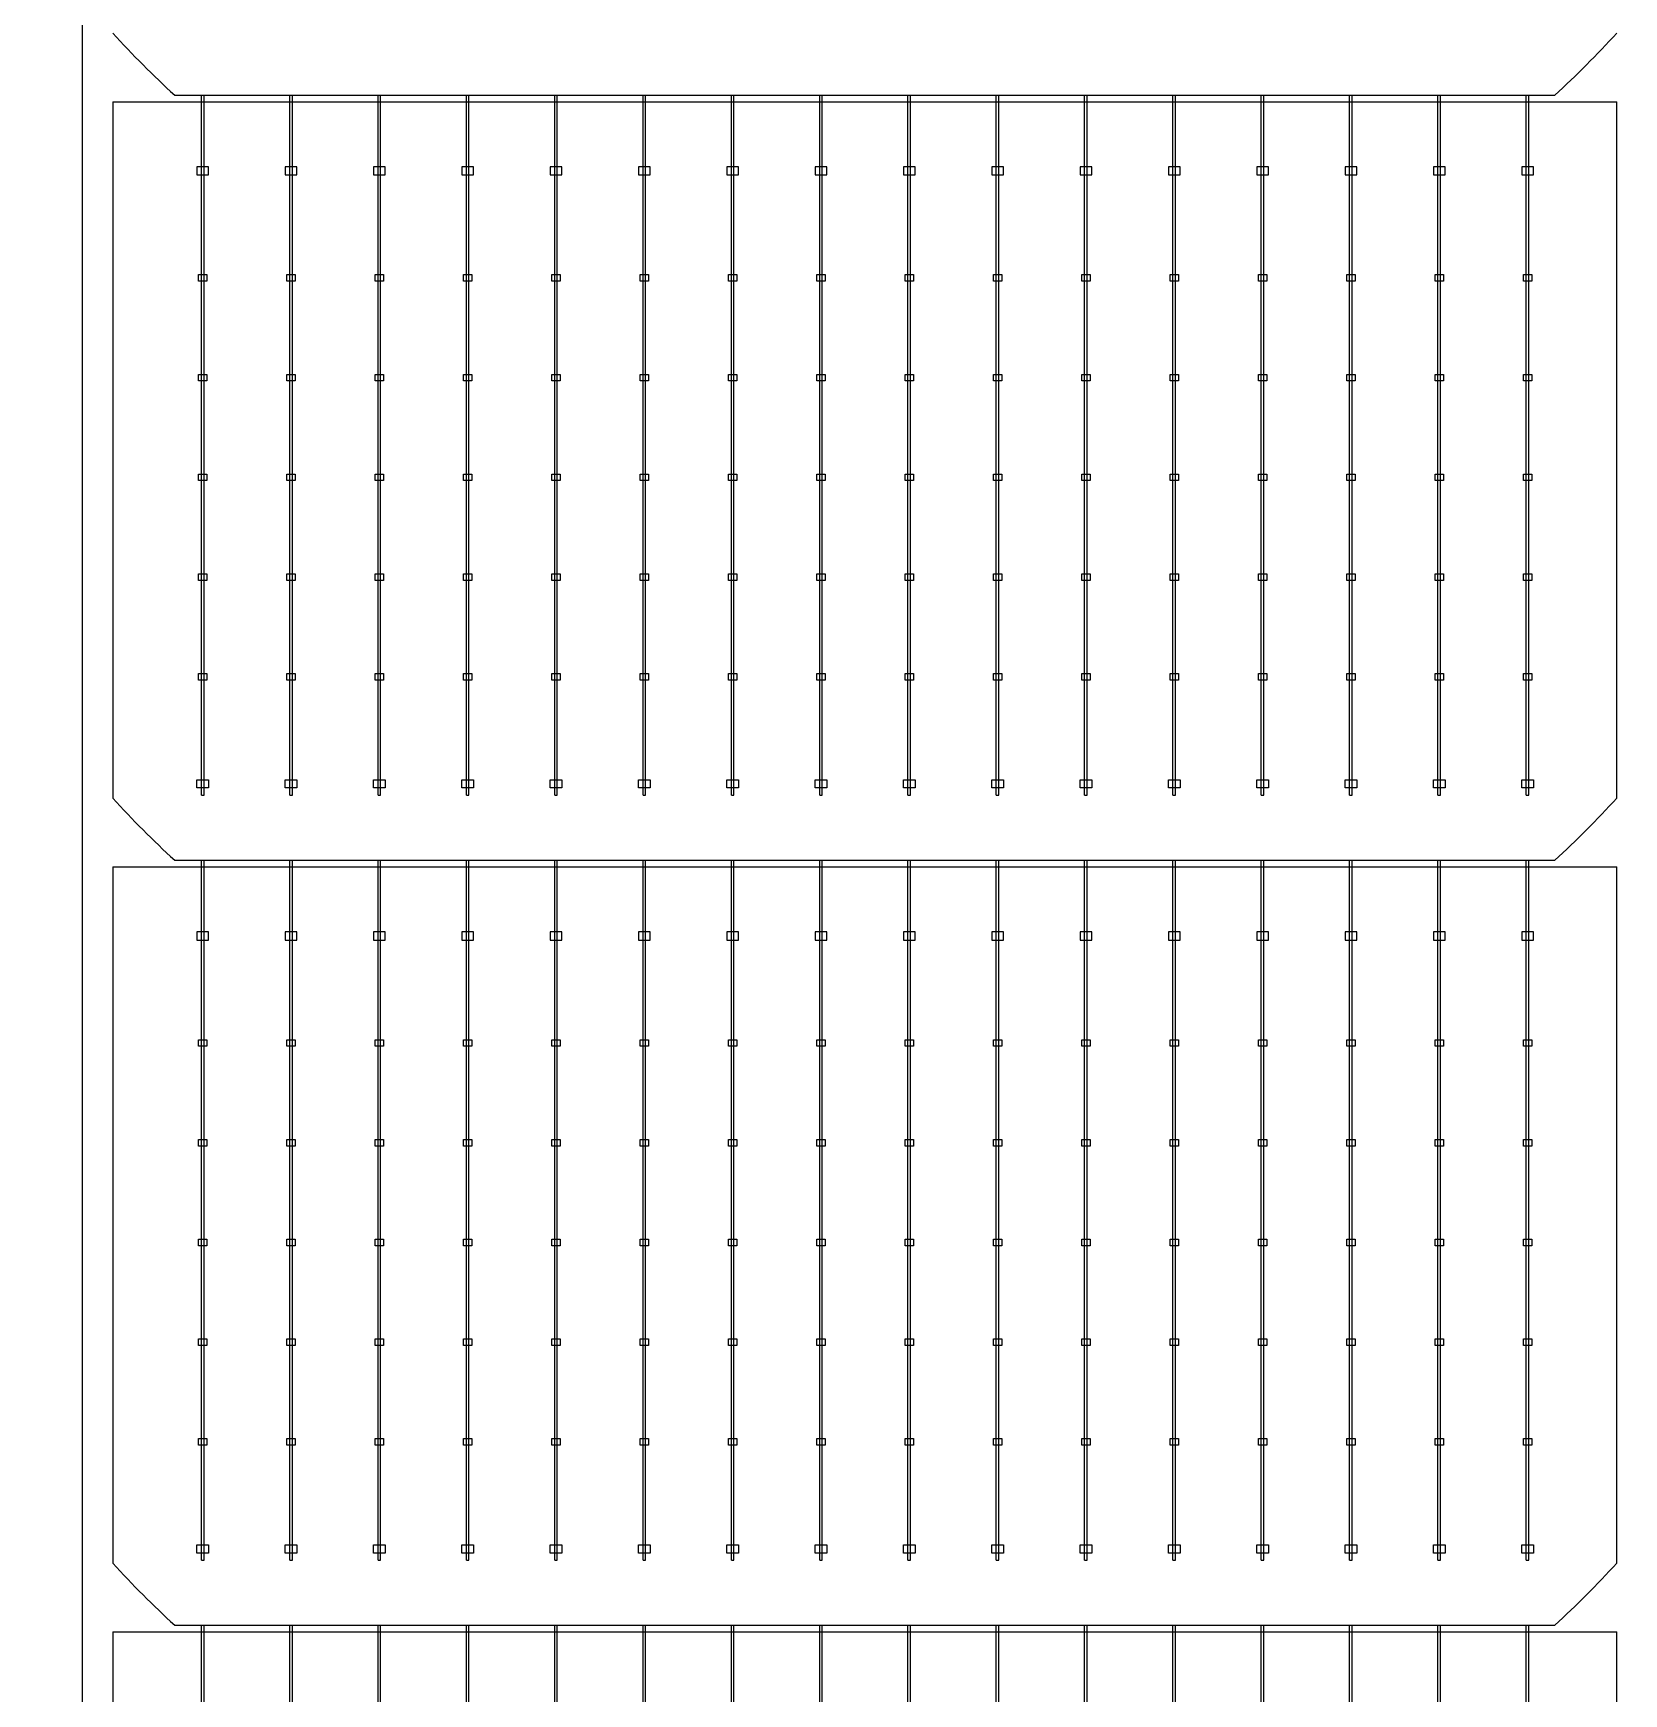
# Model space of a CAD drawing. Header units: millimetres. Extents: x 10297564 to 11610295, y -9287743 to -8409454.
# Drawn here: x 10666944 to 10668490, y -9192347 to -9190734 of the extents above; entities that cross this region are included whole.
import ezdxf

# ---------------------------------------------------------------- set-up
doc = ezdxf.new("R2010")
doc.units = ezdxf.units.MM
doc.header["$LTSCALE"] = 100
doc.layers.add('TEXTLINE', color=1, linetype='Continuous')

# ---------------------------------------------------------------- blocks, each defined once
blk = doc.blocks.new('635W')
for p, q in [((10686106.06, -10024551.26), (10686106.06, -10024466.46)), ((10686106.38, -10024551.26), (10686106.38, -10024466.46)), ((10686116.76, -10024551.26), (10686116.76, -10024466.46)), ((10686117.08, -10024551.26), (10686117.08, -10024466.46)), ((10686127.46, -10024551.26), (10686127.46, -10024466.46)), ((10686127.78, -10024551.26), (10686127.78, -10024466.46)), ((10686138.16, -10024551.26), (10686138.16, -10024466.46)), ((10686138.48, -10024551.26), (10686138.48, -10024466.46)), ((10686148.86, -10024551.26), (10686148.86, -10024466.46)), ((10686149.18, -10024551.26), (10686149.18, -10024466.46)), ((10686159.56, -10024551.26), (10686159.56, -10024466.46)), ((10686159.88, -10024551.26), (10686159.88, -10024466.46)), ((10686170.26, -10024551.26), (10686170.26, -10024466.46)), ((10686170.58, -10024551.26), (10686170.58, -10024466.46)), ((10686180.96, -10024551.26), (10686180.96, -10024466.46)), ((10686181.28, -10024551.26), (10686181.28, -10024466.46)), ((10686191.66, -10024551.26), (10686191.66, -10024466.46)), ((10686191.98, -10024551.26), (10686191.98, -10024466.46)), ((10686202.36, -10024551.26), (10686202.36, -10024466.46)), ((10686202.68, -10024551.26), (10686202.68, -10024466.46)), ((10686213.06, -10024551.26), (10686213.06, -10024466.46)), ((10686213.38, -10024551.26), (10686213.38, -10024466.46)), ((10686223.76, -10024551.26), (10686223.76, -10024466.46)), ((10686224.08, -10024551.26), (10686224.08, -10024466.46)), ((10686234.46, -10024551.26), (10686234.46, -10024466.46)), ((10686234.78, -10024551.26), (10686234.78, -10024466.46)), ((10686245.16, -10024551.26), (10686245.16, -10024466.46)), ((10686245.48, -10024551.26), (10686245.48, -10024466.46)), ((10686255.86, -10024551.26), (10686255.86, -10024466.46)), ((10686256.18, -10024551.26), (10686256.18, -10024466.46)), ((10686266.56, -10024551.26), (10686266.56, -10024466.46)), ((10686266.88, -10024551.26), (10686266.88, -10024466.46)), ((10686095.32, -10024467.26), (10686277.52, -10024467.26)), ((10686095.32, -10024559.94), (10686277.52, -10024559.94)), ((10686106.06, -10024643.94), (10686106.06, -10024559.13)), ((10686106.38, -10024643.94), (10686106.38, -10024559.13)), ((10686116.76, -10024643.94), (10686116.76, -10024559.13)), ((10686117.08, -10024643.94), (10686117.08, -10024559.13)), ((10686127.46, -10024643.94), (10686127.46, -10024559.13)), ((10686127.78, -10024643.94), (10686127.78, -10024559.13)), ((10686138.16, -10024643.94), (10686138.16, -10024559.13)), ((10686138.48, -10024643.94), (10686138.48, -10024559.13)), ((10686148.86, -10024643.94), (10686148.86, -10024559.13)), ((10686149.18, -10024643.94), (10686149.18, -10024559.13)), ((10686159.56, -10024643.94), (10686159.56, -10024559.13)), ((10686159.88, -10024643.94), (10686159.88, -10024559.13)), ((10686170.26, -10024643.94), (10686170.26, -10024559.13)), ((10686170.58, -10024643.94), (10686170.58, -10024559.13)), ((10686180.96, -10024643.94), (10686180.96, -10024559.13)), ((10686181.28, -10024643.94), (10686181.28, -10024559.13)), ((10686191.66, -10024643.94), (10686191.66, -10024559.13)), ((10686191.98, -10024643.94), (10686191.98, -10024559.13)), ((10686202.36, -10024643.94), (10686202.36, -10024559.13)), ((10686202.68, -10024643.94), (10686202.68, -10024559.13)), ((10686213.06, -10024643.94), (10686213.06, -10024559.13)), ((10686213.38, -10024643.94), (10686213.38, -10024559.13)), ((10686223.76, -10024643.94), (10686223.76, -10024559.13)), ((10686224.08, -10024643.94), (10686224.08, -10024559.13)), ((10686234.46, -10024643.94), (10686234.46, -10024559.13)), ((10686234.78, -10024643.94), (10686234.78, -10024559.13)), ((10686245.16, -10024643.94), (10686245.16, -10024559.13)), ((10686245.48, -10024643.94), (10686245.48, -10024559.13)), ((10686255.86, -10024643.94), (10686255.86, -10024559.13)), ((10686256.18, -10024643.94), (10686256.18, -10024559.13)), ((10686266.56, -10024643.94), (10686266.56, -10024559.13)), ((10686266.88, -10024643.94), (10686266.88, -10024559.13)), ((10686095.32, -10024652.61), (10686277.52, -10024652.61)), ((10686106.06, -10024736.61), (10686106.06, -10024651.81)), ((10686106.38, -10024736.61), (10686106.38, -10024651.81)), ((10686116.76, -10024736.61), (10686116.76, -10024651.81)), ((10686117.08, -10024736.61), (10686117.08, -10024651.81)), ((10686127.46, -10024736.61), (10686127.46, -10024651.81)), ((10686127.78, -10024736.61), (10686127.78, -10024651.81)), ((10686138.16, -10024736.61), (10686138.16, -10024651.81)), ((10686138.48, -10024736.61), (10686138.48, -10024651.81)), ((10686148.86, -10024736.61), (10686148.86, -10024651.81)), ((10686149.18, -10024736.61), (10686149.18, -10024651.81)), ((10686159.56, -10024736.61), (10686159.56, -10024651.81)), ((10686159.88, -10024736.61), (10686159.88, -10024651.81)), ((10686170.26, -10024736.61), (10686170.26, -10024651.81)), ((10686170.58, -10024736.61), (10686170.58, -10024651.81)), ((10686180.96, -10024736.61), (10686180.96, -10024651.81)), ((10686181.28, -10024736.61), (10686181.28, -10024651.81)), ((10686191.66, -10024736.61), (10686191.66, -10024651.81)), ((10686191.98, -10024736.61), (10686191.98, -10024651.81)), ((10686202.36, -10024736.61), (10686202.36, -10024651.81)), ((10686202.68, -10024736.61), (10686202.68, -10024651.81)), ((10686213.06, -10024736.61), (10686213.06, -10024651.81)), ((10686213.38, -10024736.61), (10686213.38, -10024651.81)), ((10686223.76, -10024736.61), (10686223.76, -10024651.81)), ((10686224.08, -10024736.61), (10686224.08, -10024651.81)), ((10686234.46, -10024736.61), (10686234.46, -10024651.81)), ((10686234.78, -10024736.61), (10686234.78, -10024651.81)), ((10686245.16, -10024736.61), (10686245.16, -10024651.81)), ((10686245.48, -10024736.61), (10686245.48, -10024651.81)), ((10686255.86, -10024736.61), (10686255.86, -10024651.81)), ((10686256.18, -10024736.61), (10686256.18, -10024651.81)), ((10686266.56, -10024736.61), (10686266.56, -10024651.81)), ((10686266.88, -10024736.61), (10686266.88, -10024651.81))]:
    blk.add_line(p, q)
for points in [[(10686091.67, -10024179.21), (10687200.67, -10024179.21), (10687200.67, -10026619.21), (10686091.67, -10026619.21)], [(10686106.92, -10024476.13), (10686106.92, -10024475.13), (10686105.52, -10024475.13), (10686105.52, -10024476.13)], [(10686117.62, -10024476.13), (10686117.62, -10024475.13), (10686116.22, -10024475.13), (10686116.22, -10024476.13)], [(10686128.32, -10024476.13), (10686128.32, -10024475.13), (10686126.92, -10024475.13), (10686126.92, -10024476.13)], [(10686139.02, -10024476.13), (10686139.02, -10024475.13), (10686137.62, -10024475.13), (10686137.62, -10024476.13)], [(10686149.72, -10024476.13), (10686149.72, -10024475.13), (10686148.32, -10024475.13), (10686148.32, -10024476.13)], [(10686160.42, -10024476.13), (10686160.42, -10024475.13), (10686159.02, -10024475.13), (10686159.02, -10024476.13)], [(10686171.12, -10024476.13), (10686171.12, -10024475.13), (10686169.72, -10024475.13), (10686169.72, -10024476.13)], [(10686181.82, -10024476.13), (10686181.82, -10024475.13), (10686180.42, -10024475.13), (10686180.42, -10024476.13)], [(10686192.52, -10024476.13), (10686192.52, -10024475.13), (10686191.12, -10024475.13), (10686191.12, -10024476.13)], [(10686203.22, -10024476.13), (10686203.22, -10024475.13), (10686201.82, -10024475.13), (10686201.82, -10024476.13)], [(10686213.92, -10024476.13), (10686213.92, -10024475.13), (10686212.52, -10024475.13), (10686212.52, -10024476.13)], [(10686224.62, -10024476.13), (10686224.62, -10024475.13), (10686223.22, -10024475.13), (10686223.22, -10024476.13)], [(10686235.32, -10024476.13), (10686235.32, -10024475.13), (10686233.92, -10024475.13), (10686233.92, -10024476.13)], [(10686246.02, -10024476.13), (10686246.02, -10024475.13), (10686244.62, -10024475.13), (10686244.62, -10024476.13)], [(10686256.72, -10024476.13), (10686256.72, -10024475.13), (10686255.32, -10024475.13), (10686255.32, -10024476.13)], [(10686267.42, -10024476.13), (10686267.42, -10024475.13), (10686266.02, -10024475.13), (10686266.02, -10024476.13)], [(10686105.72, -10024488.2), (10686106.72, -10024488.2), (10686106.72, -10024489), (10686105.72, -10024489)], [(10686116.42, -10024488.2), (10686117.42, -10024488.2), (10686117.42, -10024489), (10686116.42, -10024489)], [(10686127.12, -10024488.2), (10686128.12, -10024488.2), (10686128.12, -10024489), (10686127.12, -10024489)], [(10686137.82, -10024488.2), (10686138.82, -10024488.2), (10686138.82, -10024489), (10686137.82, -10024489)], [(10686148.52, -10024488.2), (10686149.52, -10024488.2), (10686149.52, -10024489), (10686148.52, -10024489)], [(10686159.22, -10024488.2), (10686160.22, -10024488.2), (10686160.22, -10024489), (10686159.22, -10024489)], [(10686169.92, -10024488.2), (10686170.92, -10024488.2), (10686170.92, -10024489), (10686169.92, -10024489)], [(10686180.62, -10024488.2), (10686181.62, -10024488.2), (10686181.62, -10024489), (10686180.62, -10024489)], [(10686191.32, -10024488.2), (10686192.32, -10024488.2), (10686192.32, -10024489), (10686191.32, -10024489)], [(10686202.02, -10024488.2), (10686203.02, -10024488.2), (10686203.02, -10024489), (10686202.02, -10024489)], [(10686212.72, -10024488.2), (10686213.72, -10024488.2), (10686213.72, -10024489), (10686212.72, -10024489)], [(10686223.42, -10024488.2), (10686224.42, -10024488.2), (10686224.42, -10024489), (10686223.42, -10024489)], [(10686234.12, -10024488.2), (10686235.12, -10024488.2), (10686235.12, -10024489), (10686234.12, -10024489)], [(10686244.82, -10024488.2), (10686245.82, -10024488.2), (10686245.82, -10024489), (10686244.82, -10024489)], [(10686255.52, -10024488.2), (10686256.52, -10024488.2), (10686256.52, -10024489), (10686255.52, -10024489)], [(10686266.22, -10024488.2), (10686267.22, -10024488.2), (10686267.22, -10024489), (10686266.22, -10024489)], [(10686105.72, -10024500.28), (10686106.72, -10024500.28), (10686106.72, -10024501.08), (10686105.72, -10024501.08)], [(10686116.42, -10024500.28), (10686117.42, -10024500.28), (10686117.42, -10024501.08), (10686116.42, -10024501.08)], [(10686127.12, -10024500.28), (10686128.12, -10024500.28), (10686128.12, -10024501.08), (10686127.12, -10024501.08)], [(10686137.82, -10024500.28), (10686138.82, -10024500.28), (10686138.82, -10024501.08), (10686137.82, -10024501.08)], [(10686148.52, -10024500.28), (10686149.52, -10024500.28), (10686149.52, -10024501.08), (10686148.52, -10024501.08)], [(10686159.22, -10024500.28), (10686160.22, -10024500.28), (10686160.22, -10024501.08), (10686159.22, -10024501.08)], [(10686169.92, -10024500.28), (10686170.92, -10024500.28), (10686170.92, -10024501.08), (10686169.92, -10024501.08)], [(10686180.62, -10024500.28), (10686181.62, -10024500.28), (10686181.62, -10024501.08), (10686180.62, -10024501.08)], [(10686191.32, -10024500.28), (10686192.32, -10024500.28), (10686192.32, -10024501.08), (10686191.32, -10024501.08)], [(10686202.02, -10024500.28), (10686203.02, -10024500.28), (10686203.02, -10024501.08), (10686202.02, -10024501.08)], [(10686212.72, -10024500.28), (10686213.72, -10024500.28), (10686213.72, -10024501.08), (10686212.72, -10024501.08)], [(10686223.42, -10024500.28), (10686224.42, -10024500.28), (10686224.42, -10024501.08), (10686223.42, -10024501.08)], [(10686234.12, -10024500.28), (10686235.12, -10024500.28), (10686235.12, -10024501.08), (10686234.12, -10024501.08)], [(10686244.82, -10024500.28), (10686245.82, -10024500.28), (10686245.82, -10024501.08), (10686244.82, -10024501.08)], [(10686255.52, -10024500.28), (10686256.52, -10024500.28), (10686256.52, -10024501.08), (10686255.52, -10024501.08)], [(10686266.22, -10024500.28), (10686267.22, -10024500.28), (10686267.22, -10024501.08), (10686266.22, -10024501.08)], [(10686105.72, -10024512.36), (10686106.72, -10024512.36), (10686106.72, -10024513.16), (10686105.72, -10024513.16)], [(10686116.42, -10024512.36), (10686117.42, -10024512.36), (10686117.42, -10024513.16), (10686116.42, -10024513.16)], [(10686127.12, -10024512.36), (10686128.12, -10024512.36), (10686128.12, -10024513.16), (10686127.12, -10024513.16)], [(10686137.82, -10024512.36), (10686138.82, -10024512.36), (10686138.82, -10024513.16), (10686137.82, -10024513.16)], [(10686148.52, -10024512.36), (10686149.52, -10024512.36), (10686149.52, -10024513.16), (10686148.52, -10024513.16)], [(10686159.22, -10024512.36), (10686160.22, -10024512.36), (10686160.22, -10024513.16), (10686159.22, -10024513.16)], [(10686169.92, -10024512.36), (10686170.92, -10024512.36), (10686170.92, -10024513.16), (10686169.92, -10024513.16)], [(10686180.62, -10024512.36), (10686181.62, -10024512.36), (10686181.62, -10024513.16), (10686180.62, -10024513.16)], [(10686191.32, -10024512.36), (10686192.32, -10024512.36), (10686192.32, -10024513.16), (10686191.32, -10024513.16)], [(10686202.02, -10024512.36), (10686203.02, -10024512.36), (10686203.02, -10024513.16), (10686202.02, -10024513.16)], [(10686212.72, -10024512.36), (10686213.72, -10024512.36), (10686213.72, -10024513.16), (10686212.72, -10024513.16)], [(10686223.42, -10024512.36), (10686224.42, -10024512.36), (10686224.42, -10024513.16), (10686223.42, -10024513.16)], [(10686234.12, -10024512.36), (10686235.12, -10024512.36), (10686235.12, -10024513.16), (10686234.12, -10024513.16)], [(10686244.82, -10024512.36), (10686245.82, -10024512.36), (10686245.82, -10024513.16), (10686244.82, -10024513.16)], [(10686255.52, -10024512.36), (10686256.52, -10024512.36), (10686256.52, -10024513.16), (10686255.52, -10024513.16)], [(10686266.22, -10024512.36), (10686267.22, -10024512.36), (10686267.22, -10024513.16), (10686266.22, -10024513.16)], [(10686105.72, -10024524.44), (10686106.72, -10024524.44), (10686106.72, -10024525.24), (10686105.72, -10024525.24)], [(10686116.42, -10024524.44), (10686117.42, -10024524.44), (10686117.42, -10024525.24), (10686116.42, -10024525.24)], [(10686127.12, -10024524.44), (10686128.12, -10024524.44), (10686128.12, -10024525.24), (10686127.12, -10024525.24)], [(10686137.82, -10024524.44), (10686138.82, -10024524.44), (10686138.82, -10024525.24), (10686137.82, -10024525.24)], [(10686148.52, -10024524.44), (10686149.52, -10024524.44), (10686149.52, -10024525.24), (10686148.52, -10024525.24)], [(10686159.22, -10024524.44), (10686160.22, -10024524.44), (10686160.22, -10024525.24), (10686159.22, -10024525.24)], [(10686169.92, -10024524.44), (10686170.92, -10024524.44), (10686170.92, -10024525.24), (10686169.92, -10024525.24)], [(10686180.62, -10024524.44), (10686181.62, -10024524.44), (10686181.62, -10024525.24), (10686180.62, -10024525.24)], [(10686191.32, -10024524.44), (10686192.32, -10024524.44), (10686192.32, -10024525.24), (10686191.32, -10024525.24)], [(10686202.02, -10024524.44), (10686203.02, -10024524.44), (10686203.02, -10024525.24), (10686202.02, -10024525.24)], [(10686212.72, -10024524.44), (10686213.72, -10024524.44), (10686213.72, -10024525.24), (10686212.72, -10024525.24)], [(10686223.42, -10024524.44), (10686224.42, -10024524.44), (10686224.42, -10024525.24), (10686223.42, -10024525.24)], [(10686234.12, -10024524.44), (10686235.12, -10024524.44), (10686235.12, -10024525.24), (10686234.12, -10024525.24)], [(10686244.82, -10024524.44), (10686245.82, -10024524.44), (10686245.82, -10024525.24), (10686244.82, -10024525.24)], [(10686255.52, -10024524.44), (10686256.52, -10024524.44), (10686256.52, -10024525.24), (10686255.52, -10024525.24)], [(10686266.22, -10024524.44), (10686267.22, -10024524.44), (10686267.22, -10024525.24), (10686266.22, -10024525.24)], [(10686105.72, -10024536.52), (10686106.72, -10024536.52), (10686106.72, -10024537.32), (10686105.72, -10024537.32)], [(10686116.42, -10024536.52), (10686117.42, -10024536.52), (10686117.42, -10024537.32), (10686116.42, -10024537.32)], [(10686127.12, -10024536.52), (10686128.12, -10024536.52), (10686128.12, -10024537.32), (10686127.12, -10024537.32)], [(10686137.82, -10024536.52), (10686138.82, -10024536.52), (10686138.82, -10024537.32), (10686137.82, -10024537.32)], [(10686148.52, -10024536.52), (10686149.52, -10024536.52), (10686149.52, -10024537.32), (10686148.52, -10024537.32)], [(10686159.22, -10024536.52), (10686160.22, -10024536.52), (10686160.22, -10024537.32), (10686159.22, -10024537.32)], [(10686169.92, -10024536.52), (10686170.92, -10024536.52), (10686170.92, -10024537.32), (10686169.92, -10024537.32)], [(10686180.62, -10024536.52), (10686181.62, -10024536.52), (10686181.62, -10024537.32), (10686180.62, -10024537.32)], [(10686191.32, -10024536.52), (10686192.32, -10024536.52), (10686192.32, -10024537.32), (10686191.32, -10024537.32)], [(10686202.02, -10024536.52), (10686203.02, -10024536.52), (10686203.02, -10024537.32), (10686202.02, -10024537.32)], [(10686212.72, -10024536.52), (10686213.72, -10024536.52), (10686213.72, -10024537.32), (10686212.72, -10024537.32)], [(10686223.42, -10024536.52), (10686224.42, -10024536.52), (10686224.42, -10024537.32), (10686223.42, -10024537.32)], [(10686234.12, -10024536.52), (10686235.12, -10024536.52), (10686235.12, -10024537.32), (10686234.12, -10024537.32)], [(10686244.82, -10024536.52), (10686245.82, -10024536.52), (10686245.82, -10024537.32), (10686244.82, -10024537.32)], [(10686255.52, -10024536.52), (10686256.52, -10024536.52), (10686256.52, -10024537.32), (10686255.52, -10024537.32)], [(10686266.22, -10024536.52), (10686267.22, -10024536.52), (10686267.22, -10024537.32), (10686266.22, -10024537.32)], [(10686106.92, -10024549.39), (10686106.92, -10024550.39), (10686105.52, -10024550.39), (10686105.52, -10024549.39)], [(10686117.62, -10024549.39), (10686117.62, -10024550.39), (10686116.22, -10024550.39), (10686116.22, -10024549.39)], [(10686128.32, -10024549.39), (10686128.32, -10024550.39), (10686126.92, -10024550.39), (10686126.92, -10024549.39)], [(10686139.02, -10024549.39), (10686139.02, -10024550.39), (10686137.62, -10024550.39), (10686137.62, -10024549.39)], [(10686149.72, -10024549.39), (10686149.72, -10024550.39), (10686148.32, -10024550.39), (10686148.32, -10024549.39)], [(10686160.42, -10024549.39), (10686160.42, -10024550.39), (10686159.02, -10024550.39), (10686159.02, -10024549.39)], [(10686171.12, -10024549.39), (10686171.12, -10024550.39), (10686169.72, -10024550.39), (10686169.72, -10024549.39)], [(10686181.82, -10024549.39), (10686181.82, -10024550.39), (10686180.42, -10024550.39), (10686180.42, -10024549.39)], [(10686192.52, -10024549.39), (10686192.52, -10024550.39), (10686191.12, -10024550.39), (10686191.12, -10024549.39)], [(10686203.22, -10024549.39), (10686203.22, -10024550.39), (10686201.82, -10024550.39), (10686201.82, -10024549.39)], [(10686213.92, -10024549.39), (10686213.92, -10024550.39), (10686212.52, -10024550.39), (10686212.52, -10024549.39)], [(10686224.62, -10024549.39), (10686224.62, -10024550.39), (10686223.22, -10024550.39), (10686223.22, -10024549.39)], [(10686235.32, -10024549.39), (10686235.32, -10024550.39), (10686233.92, -10024550.39), (10686233.92, -10024549.39)], [(10686246.02, -10024549.39), (10686246.02, -10024550.39), (10686244.62, -10024550.39), (10686244.62, -10024549.39)], [(10686256.72, -10024549.39), (10686256.72, -10024550.39), (10686255.32, -10024550.39), (10686255.32, -10024549.39)], [(10686267.42, -10024549.39), (10686267.42, -10024550.39), (10686266.02, -10024550.39), (10686266.02, -10024549.39)], [(10686106.92, -10024568.81), (10686106.92, -10024567.81), (10686105.52, -10024567.81), (10686105.52, -10024568.81)], [(10686117.62, -10024568.81), (10686117.62, -10024567.81), (10686116.22, -10024567.81), (10686116.22, -10024568.81)], [(10686128.32, -10024568.81), (10686128.32, -10024567.81), (10686126.92, -10024567.81), (10686126.92, -10024568.81)], [(10686139.02, -10024568.81), (10686139.02, -10024567.81), (10686137.62, -10024567.81), (10686137.62, -10024568.81)], [(10686149.72, -10024568.81), (10686149.72, -10024567.81), (10686148.32, -10024567.81), (10686148.32, -10024568.81)], [(10686160.42, -10024568.81), (10686160.42, -10024567.81), (10686159.02, -10024567.81), (10686159.02, -10024568.81)], [(10686171.12, -10024568.81), (10686171.12, -10024567.81), (10686169.72, -10024567.81), (10686169.72, -10024568.81)], [(10686181.82, -10024568.81), (10686181.82, -10024567.81), (10686180.42, -10024567.81), (10686180.42, -10024568.81)], [(10686192.52, -10024568.81), (10686192.52, -10024567.81), (10686191.12, -10024567.81), (10686191.12, -10024568.81)], [(10686203.22, -10024568.81), (10686203.22, -10024567.81), (10686201.82, -10024567.81), (10686201.82, -10024568.81)], [(10686213.92, -10024568.81), (10686213.92, -10024567.81), (10686212.52, -10024567.81), (10686212.52, -10024568.81)], [(10686224.62, -10024568.81), (10686224.62, -10024567.81), (10686223.22, -10024567.81), (10686223.22, -10024568.81)], [(10686235.32, -10024568.81), (10686235.32, -10024567.81), (10686233.92, -10024567.81), (10686233.92, -10024568.81)], [(10686246.02, -10024568.81), (10686246.02, -10024567.81), (10686244.62, -10024567.81), (10686244.62, -10024568.81)], [(10686256.72, -10024568.81), (10686256.72, -10024567.81), (10686255.32, -10024567.81), (10686255.32, -10024568.81)], [(10686267.42, -10024568.81), (10686267.42, -10024567.81), (10686266.02, -10024567.81), (10686266.02, -10024568.81)], [(10686105.72, -10024580.88), (10686106.72, -10024580.88), (10686106.72, -10024581.68), (10686105.72, -10024581.68)], [(10686116.42, -10024580.88), (10686117.42, -10024580.88), (10686117.42, -10024581.68), (10686116.42, -10024581.68)], [(10686127.12, -10024580.88), (10686128.12, -10024580.88), (10686128.12, -10024581.68), (10686127.12, -10024581.68)], [(10686137.82, -10024580.88), (10686138.82, -10024580.88), (10686138.82, -10024581.68), (10686137.82, -10024581.68)], [(10686148.52, -10024580.88), (10686149.52, -10024580.88), (10686149.52, -10024581.68), (10686148.52, -10024581.68)], [(10686159.22, -10024580.88), (10686160.22, -10024580.88), (10686160.22, -10024581.68), (10686159.22, -10024581.68)], [(10686169.92, -10024580.88), (10686170.92, -10024580.88), (10686170.92, -10024581.68), (10686169.92, -10024581.68)], [(10686180.62, -10024580.88), (10686181.62, -10024580.88), (10686181.62, -10024581.68), (10686180.62, -10024581.68)], [(10686191.32, -10024580.88), (10686192.32, -10024580.88), (10686192.32, -10024581.68), (10686191.32, -10024581.68)], [(10686202.02, -10024580.88), (10686203.02, -10024580.88), (10686203.02, -10024581.68), (10686202.02, -10024581.68)], [(10686212.72, -10024580.88), (10686213.72, -10024580.88), (10686213.72, -10024581.68), (10686212.72, -10024581.68)], [(10686223.42, -10024580.88), (10686224.42, -10024580.88), (10686224.42, -10024581.68), (10686223.42, -10024581.68)], [(10686234.12, -10024580.88), (10686235.12, -10024580.88), (10686235.12, -10024581.68), (10686234.12, -10024581.68)], [(10686244.82, -10024580.88), (10686245.82, -10024580.88), (10686245.82, -10024581.68), (10686244.82, -10024581.68)], [(10686255.52, -10024580.88), (10686256.52, -10024580.88), (10686256.52, -10024581.68), (10686255.52, -10024581.68)], [(10686266.22, -10024580.88), (10686267.22, -10024580.88), (10686267.22, -10024581.68), (10686266.22, -10024581.68)], [(10686105.72, -10024592.96), (10686106.72, -10024592.96), (10686106.72, -10024593.76), (10686105.72, -10024593.76)], [(10686116.42, -10024592.96), (10686117.42, -10024592.96), (10686117.42, -10024593.76), (10686116.42, -10024593.76)], [(10686127.12, -10024592.96), (10686128.12, -10024592.96), (10686128.12, -10024593.76), (10686127.12, -10024593.76)], [(10686137.82, -10024592.96), (10686138.82, -10024592.96), (10686138.82, -10024593.76), (10686137.82, -10024593.76)], [(10686148.52, -10024592.96), (10686149.52, -10024592.96), (10686149.52, -10024593.76), (10686148.52, -10024593.76)], [(10686159.22, -10024592.96), (10686160.22, -10024592.96), (10686160.22, -10024593.76), (10686159.22, -10024593.76)], [(10686169.92, -10024592.96), (10686170.92, -10024592.96), (10686170.92, -10024593.76), (10686169.92, -10024593.76)], [(10686180.62, -10024592.96), (10686181.62, -10024592.96), (10686181.62, -10024593.76), (10686180.62, -10024593.76)], [(10686191.32, -10024592.96), (10686192.32, -10024592.96), (10686192.32, -10024593.76), (10686191.32, -10024593.76)], [(10686202.02, -10024592.96), (10686203.02, -10024592.96), (10686203.02, -10024593.76), (10686202.02, -10024593.76)], [(10686212.72, -10024592.96), (10686213.72, -10024592.96), (10686213.72, -10024593.76), (10686212.72, -10024593.76)], [(10686223.42, -10024592.96), (10686224.42, -10024592.96), (10686224.42, -10024593.76), (10686223.42, -10024593.76)], [(10686234.12, -10024592.96), (10686235.12, -10024592.96), (10686235.12, -10024593.76), (10686234.12, -10024593.76)], [(10686244.82, -10024592.96), (10686245.82, -10024592.96), (10686245.82, -10024593.76), (10686244.82, -10024593.76)], [(10686255.52, -10024592.96), (10686256.52, -10024592.96), (10686256.52, -10024593.76), (10686255.52, -10024593.76)], [(10686266.22, -10024592.96), (10686267.22, -10024592.96), (10686267.22, -10024593.76), (10686266.22, -10024593.76)], [(10686105.72, -10024605.04), (10686106.72, -10024605.04), (10686106.72, -10024605.84), (10686105.72, -10024605.84)], [(10686116.42, -10024605.04), (10686117.42, -10024605.04), (10686117.42, -10024605.84), (10686116.42, -10024605.84)], [(10686127.12, -10024605.04), (10686128.12, -10024605.04), (10686128.12, -10024605.84), (10686127.12, -10024605.84)], [(10686137.82, -10024605.04), (10686138.82, -10024605.04), (10686138.82, -10024605.84), (10686137.82, -10024605.84)], [(10686148.52, -10024605.04), (10686149.52, -10024605.04), (10686149.52, -10024605.84), (10686148.52, -10024605.84)], [(10686159.22, -10024605.04), (10686160.22, -10024605.04), (10686160.22, -10024605.84), (10686159.22, -10024605.84)], [(10686169.92, -10024605.04), (10686170.92, -10024605.04), (10686170.92, -10024605.84), (10686169.92, -10024605.84)], [(10686180.62, -10024605.04), (10686181.62, -10024605.04), (10686181.62, -10024605.84), (10686180.62, -10024605.84)], [(10686191.32, -10024605.04), (10686192.32, -10024605.04), (10686192.32, -10024605.84), (10686191.32, -10024605.84)], [(10686202.02, -10024605.04), (10686203.02, -10024605.04), (10686203.02, -10024605.84), (10686202.02, -10024605.84)], [(10686212.72, -10024605.04), (10686213.72, -10024605.04), (10686213.72, -10024605.84), (10686212.72, -10024605.84)], [(10686223.42, -10024605.04), (10686224.42, -10024605.04), (10686224.42, -10024605.84), (10686223.42, -10024605.84)], [(10686234.12, -10024605.04), (10686235.12, -10024605.04), (10686235.12, -10024605.84), (10686234.12, -10024605.84)], [(10686244.82, -10024605.04), (10686245.82, -10024605.04), (10686245.82, -10024605.84), (10686244.82, -10024605.84)], [(10686255.52, -10024605.04), (10686256.52, -10024605.04), (10686256.52, -10024605.84), (10686255.52, -10024605.84)], [(10686266.22, -10024605.04), (10686267.22, -10024605.04), (10686267.22, -10024605.84), (10686266.22, -10024605.84)], [(10686105.72, -10024617.12), (10686106.72, -10024617.12), (10686106.72, -10024617.92), (10686105.72, -10024617.92)], [(10686116.42, -10024617.12), (10686117.42, -10024617.12), (10686117.42, -10024617.92), (10686116.42, -10024617.92)], [(10686127.12, -10024617.12), (10686128.12, -10024617.12), (10686128.12, -10024617.92), (10686127.12, -10024617.92)], [(10686137.82, -10024617.12), (10686138.82, -10024617.12), (10686138.82, -10024617.92), (10686137.82, -10024617.92)], [(10686148.52, -10024617.12), (10686149.52, -10024617.12), (10686149.52, -10024617.92), (10686148.52, -10024617.92)], [(10686159.22, -10024617.12), (10686160.22, -10024617.12), (10686160.22, -10024617.92), (10686159.22, -10024617.92)], [(10686169.92, -10024617.12), (10686170.92, -10024617.12), (10686170.92, -10024617.92), (10686169.92, -10024617.92)], [(10686180.62, -10024617.12), (10686181.62, -10024617.12), (10686181.62, -10024617.92), (10686180.62, -10024617.92)], [(10686191.32, -10024617.12), (10686192.32, -10024617.12), (10686192.32, -10024617.92), (10686191.32, -10024617.92)], [(10686202.02, -10024617.12), (10686203.02, -10024617.12), (10686203.02, -10024617.92), (10686202.02, -10024617.92)], [(10686212.72, -10024617.12), (10686213.72, -10024617.12), (10686213.72, -10024617.92), (10686212.72, -10024617.92)], [(10686223.42, -10024617.12), (10686224.42, -10024617.12), (10686224.42, -10024617.92), (10686223.42, -10024617.92)], [(10686234.12, -10024617.12), (10686235.12, -10024617.12), (10686235.12, -10024617.92), (10686234.12, -10024617.92)], [(10686244.82, -10024617.12), (10686245.82, -10024617.12), (10686245.82, -10024617.92), (10686244.82, -10024617.92)], [(10686255.52, -10024617.12), (10686256.52, -10024617.12), (10686256.52, -10024617.92), (10686255.52, -10024617.92)], [(10686266.22, -10024617.12), (10686267.22, -10024617.12), (10686267.22, -10024617.92), (10686266.22, -10024617.92)], [(10686105.72, -10024629.2), (10686106.72, -10024629.2), (10686106.72, -10024630), (10686105.72, -10024630)], [(10686116.42, -10024629.2), (10686117.42, -10024629.2), (10686117.42, -10024630), (10686116.42, -10024630)], [(10686127.12, -10024629.2), (10686128.12, -10024629.2), (10686128.12, -10024630), (10686127.12, -10024630)], [(10686137.82, -10024629.2), (10686138.82, -10024629.2), (10686138.82, -10024630), (10686137.82, -10024630)], [(10686148.52, -10024629.2), (10686149.52, -10024629.2), (10686149.52, -10024630), (10686148.52, -10024630)], [(10686159.22, -10024629.2), (10686160.22, -10024629.2), (10686160.22, -10024630), (10686159.22, -10024630)], [(10686169.92, -10024629.2), (10686170.92, -10024629.2), (10686170.92, -10024630), (10686169.92, -10024630)], [(10686180.62, -10024629.2), (10686181.62, -10024629.2), (10686181.62, -10024630), (10686180.62, -10024630)], [(10686191.32, -10024629.2), (10686192.32, -10024629.2), (10686192.32, -10024630), (10686191.32, -10024630)], [(10686202.02, -10024629.2), (10686203.02, -10024629.2), (10686203.02, -10024630), (10686202.02, -10024630)], [(10686212.72, -10024629.2), (10686213.72, -10024629.2), (10686213.72, -10024630), (10686212.72, -10024630)], [(10686223.42, -10024629.2), (10686224.42, -10024629.2), (10686224.42, -10024630), (10686223.42, -10024630)], [(10686234.12, -10024629.2), (10686235.12, -10024629.2), (10686235.12, -10024630), (10686234.12, -10024630)], [(10686244.82, -10024629.2), (10686245.82, -10024629.2), (10686245.82, -10024630), (10686244.82, -10024630)], [(10686255.52, -10024629.2), (10686256.52, -10024629.2), (10686256.52, -10024630), (10686255.52, -10024630)], [(10686266.22, -10024629.2), (10686267.22, -10024629.2), (10686267.22, -10024630), (10686266.22, -10024630)], [(10686106.92, -10024642.07), (10686106.92, -10024643.07), (10686105.52, -10024643.07), (10686105.52, -10024642.07)], [(10686117.62, -10024642.07), (10686117.62, -10024643.07), (10686116.22, -10024643.07), (10686116.22, -10024642.07)], [(10686128.32, -10024642.07), (10686128.32, -10024643.07), (10686126.92, -10024643.07), (10686126.92, -10024642.07)], [(10686139.02, -10024642.07), (10686139.02, -10024643.07), (10686137.62, -10024643.07), (10686137.62, -10024642.07)], [(10686149.72, -10024642.07), (10686149.72, -10024643.07), (10686148.32, -10024643.07), (10686148.32, -10024642.07)], [(10686160.42, -10024642.07), (10686160.42, -10024643.07), (10686159.02, -10024643.07), (10686159.02, -10024642.07)], [(10686171.12, -10024642.07), (10686171.12, -10024643.07), (10686169.72, -10024643.07), (10686169.72, -10024642.07)], [(10686181.82, -10024642.07), (10686181.82, -10024643.07), (10686180.42, -10024643.07), (10686180.42, -10024642.07)], [(10686192.52, -10024642.07), (10686192.52, -10024643.07), (10686191.12, -10024643.07), (10686191.12, -10024642.07)], [(10686203.22, -10024642.07), (10686203.22, -10024643.07), (10686201.82, -10024643.07), (10686201.82, -10024642.07)], [(10686213.92, -10024642.07), (10686213.92, -10024643.07), (10686212.52, -10024643.07), (10686212.52, -10024642.07)], [(10686224.62, -10024642.07), (10686224.62, -10024643.07), (10686223.22, -10024643.07), (10686223.22, -10024642.07)], [(10686235.32, -10024642.07), (10686235.32, -10024643.07), (10686233.92, -10024643.07), (10686233.92, -10024642.07)], [(10686246.02, -10024642.07), (10686246.02, -10024643.07), (10686244.62, -10024643.07), (10686244.62, -10024642.07)], [(10686256.72, -10024642.07), (10686256.72, -10024643.07), (10686255.32, -10024643.07), (10686255.32, -10024642.07)], [(10686267.42, -10024642.07), (10686267.42, -10024643.07), (10686266.02, -10024643.07), (10686266.02, -10024642.07)]]:
    blk.add_lwpolyline(points, close=True)
for points in [[(10686102.83, -10024466.46), (10686270.02, -10024466.46)], [(10686095.32, -10024467.26), (10686095.32, -10024551.63)], [(10686277.52, -10024551.63), (10686277.52, -10024467.26)], [(10686106.06, -10024551.26), (10686106.38, -10024551.26)], [(10686116.76, -10024551.26), (10686117.08, -10024551.26)], [(10686127.46, -10024551.26), (10686127.78, -10024551.26)], [(10686138.16, -10024551.26), (10686138.48, -10024551.26)], [(10686148.86, -10024551.26), (10686149.18, -10024551.26)], [(10686159.56, -10024551.26), (10686159.88, -10024551.26)], [(10686170.26, -10024551.26), (10686170.58, -10024551.26)], [(10686180.96, -10024551.26), (10686181.28, -10024551.26)], [(10686191.66, -10024551.26), (10686191.98, -10024551.26)], [(10686202.36, -10024551.26), (10686202.68, -10024551.26)], [(10686213.06, -10024551.26), (10686213.38, -10024551.26)], [(10686223.76, -10024551.26), (10686224.08, -10024551.26)], [(10686234.46, -10024551.26), (10686234.78, -10024551.26)], [(10686245.16, -10024551.26), (10686245.48, -10024551.26)], [(10686255.86, -10024551.26), (10686256.18, -10024551.26)], [(10686266.56, -10024551.26), (10686266.88, -10024551.26)], [(10686095.32, -10024559.94), (10686095.32, -10024644.31)], [(10686102.83, -10024559.14), (10686270.02, -10024559.14)], [(10686277.52, -10024644.31), (10686277.52, -10024559.94)], [(10686106.06, -10024643.94), (10686106.38, -10024643.94)], [(10686116.76, -10024643.94), (10686117.08, -10024643.94)], [(10686127.46, -10024643.94), (10686127.78, -10024643.94)], [(10686138.16, -10024643.94), (10686138.48, -10024643.94)], [(10686148.86, -10024643.94), (10686149.18, -10024643.94)], [(10686159.56, -10024643.94), (10686159.88, -10024643.94)], [(10686170.26, -10024643.94), (10686170.58, -10024643.94)], [(10686180.96, -10024643.94), (10686181.28, -10024643.94)], [(10686191.66, -10024643.94), (10686191.98, -10024643.94)], [(10686202.36, -10024643.94), (10686202.68, -10024643.94)], [(10686213.06, -10024643.94), (10686213.38, -10024643.94)], [(10686223.76, -10024643.94), (10686224.08, -10024643.94)], [(10686234.46, -10024643.94), (10686234.78, -10024643.94)], [(10686245.16, -10024643.94), (10686245.48, -10024643.94)], [(10686255.86, -10024643.94), (10686256.18, -10024643.94)], [(10686266.56, -10024643.94), (10686266.88, -10024643.94)], [(10686095.32, -10024652.61), (10686095.32, -10024736.98)], [(10686102.83, -10024651.81), (10686270.02, -10024651.81)], [(10686277.52, -10024736.98), (10686277.52, -10024652.61)]]:
    blk.add_lwpolyline(points)
for centre, start, end in [((10686186.32, -10024375.46), 222.5369, 227.4631), ((10686186.52, -10024375.46), 312.5369, 317.4631), ((10686186.32, -10024468.14), 222.5369, 227.4631), ((10686186.52, -10024468.14), 312.5369, 317.4631), ((10686186.32, -10024560.81), 222.5369, 227.4631), ((10686186.52, -10024560.81), 312.5369, 317.4631)]:
    blk.add_arc(centre, 123.5, start, end)

msp = doc.modelspace()

# ---------------------------------------------------------------- wipeouts: each hides what was drawn before it
at = {"linetype": 'ByBlock'}
msp.add_wipeout([(10661157.3, -9184124), (10708842.1, -9184124), (10708842.1, -9214922.7), (10661157.3, -9214922.7)], dxfattribs=at).dxf.layer = 'TEXTLINE'

# ---------------------------------------------------------------- next in the draw order: block references
at = {"linetype": 'Continuous', "xscale": 8.019360487611644, "yscale": 8.019360487611644, "zscale": 8.019360487611644}
msp.add_blockref('635W', (-75028629, 71199016.2), dxfattribs=at)

doc.saveas('drawing.dxf')
